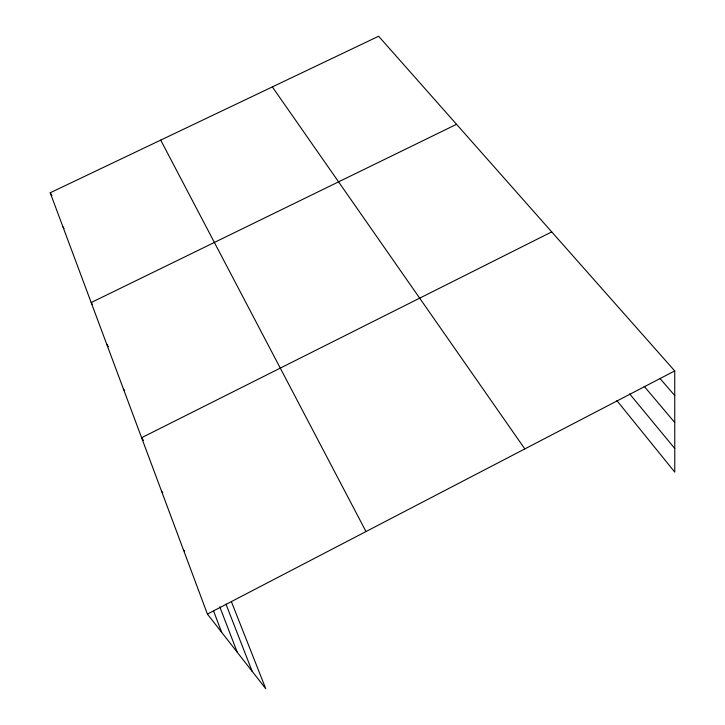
<?xml version="1.0" encoding="UTF-8"?>
<svg xmlns="http://www.w3.org/2000/svg" width="725" height="725" viewBox="0 0 725 725"><rect width="100%" height="100%" fill="white"/><g stroke="black" fill="none" stroke-linecap="round" stroke-linejoin="round"><path stroke-width="1.09" d="M207.404 614.066L674.73 370.919L378.631 36.25L50.215 192.768L207.404 614.066L265.767 688.75L231.447 601.804M551.725 231.891L141.602 437.719L143.45 440.401M456.542 124.31L91.178 302.552L92.374 304.409M659.977 378.468L674.739 395.533M644.208 386.353L674.757 422.512M629.662 393.892L674.767 448.494M616.884 400.617L674.785 472.129L674.73 370.919M183.352 549.604L184.648 551.353M161.512 491.079L162.808 492.9M272.346 86.9L524.827 448.911M123.377 388.854L124.6 390.684M106.629 343.958L108.442 346.722M62.858 226.644L64.017 228.511M50.215 192.768L51.937 195.56M160.705 140.106L365.998 531.552M225.946 604.079L252.191 671.377M219.775 606.843L237.229 652.228M213.648 611.157L221.651 632.309"/></g></svg>
